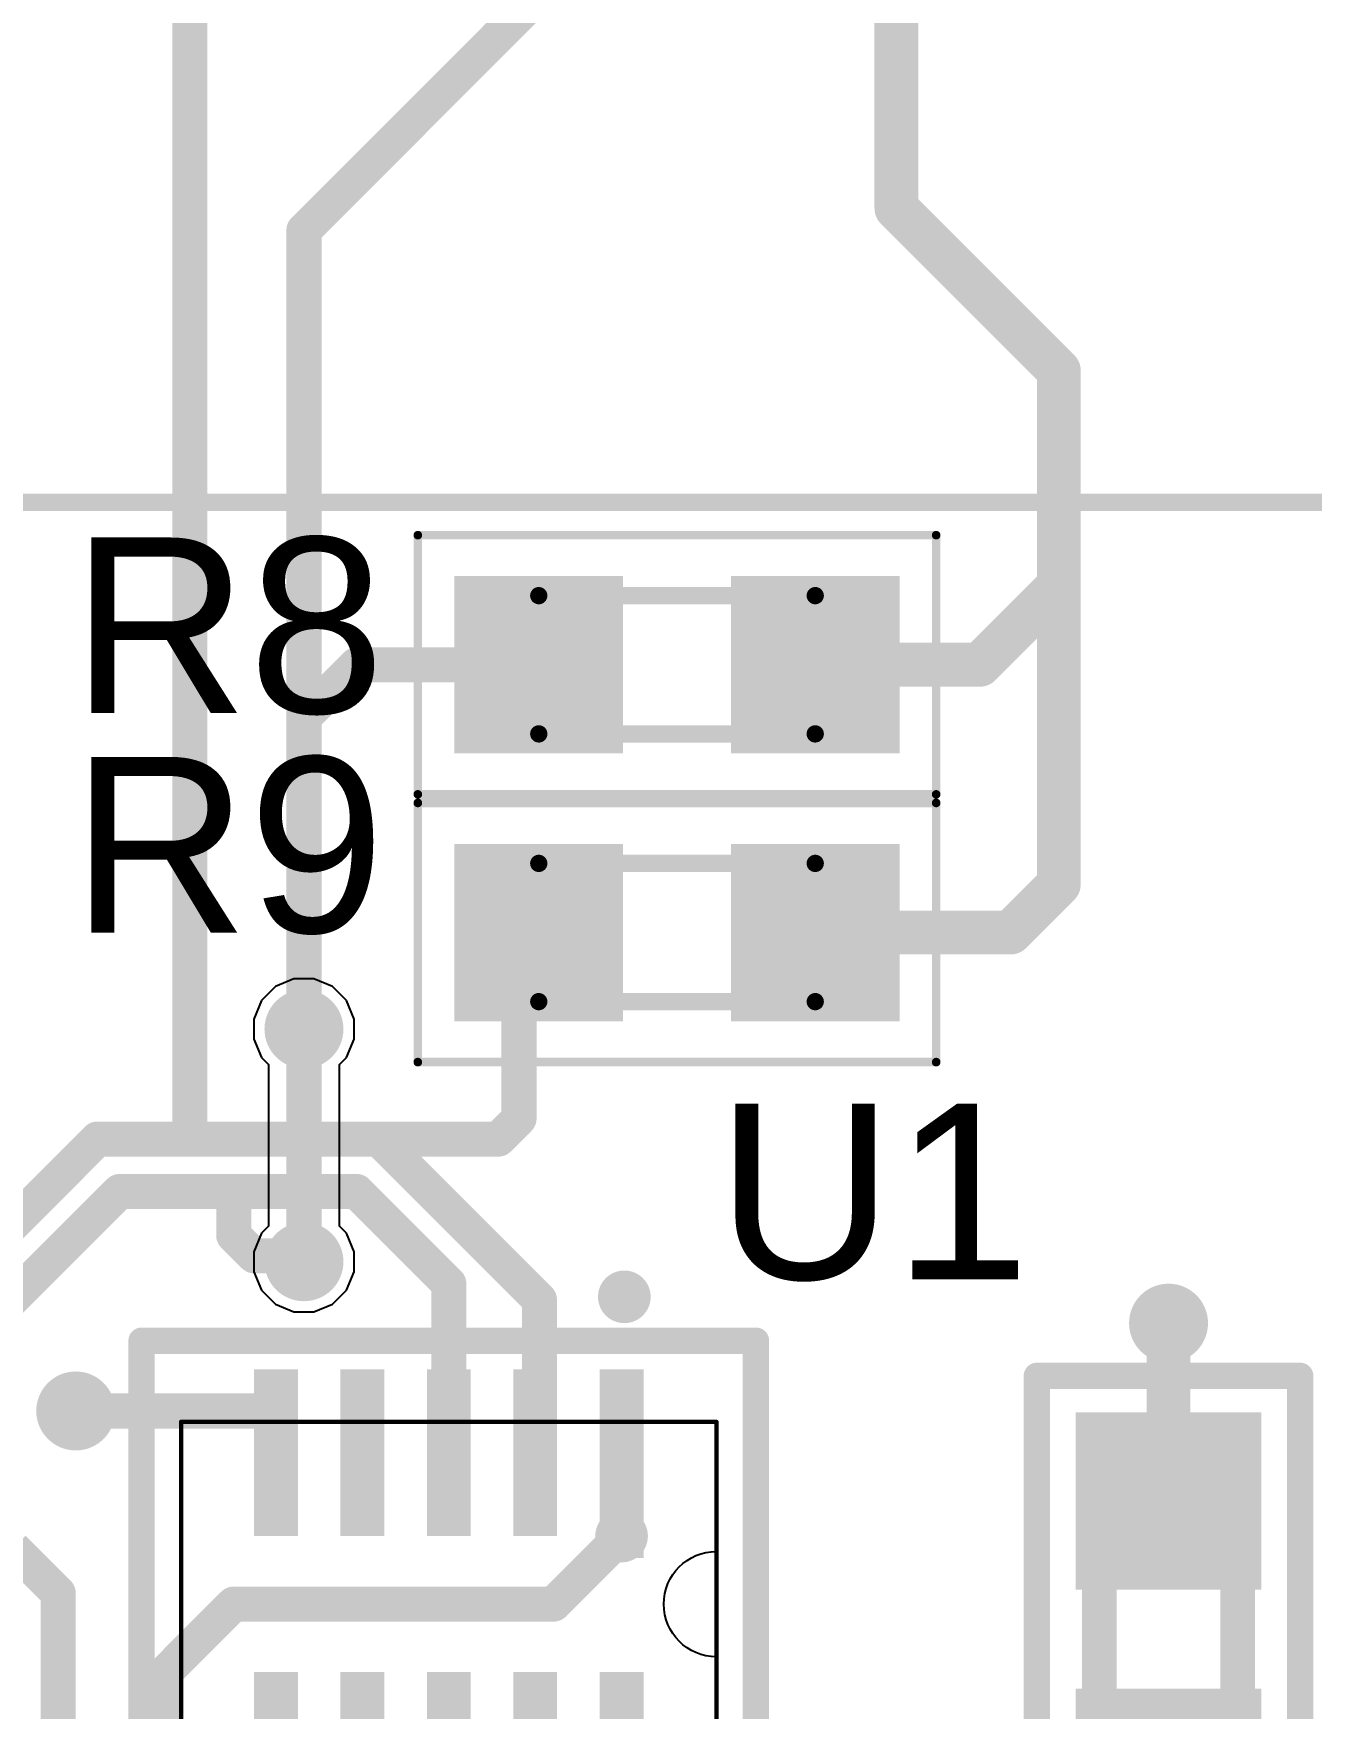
# Model space of a CAD drawing. Header units: inches. Extents: x -0.1 to 45, y 0.5 to 34.4.
# Drawn here: x 15.88 to 23.28, y 8.67 to 18.36 of the extents above; entities that cross this region are included whole.
import ezdxf

# ---------------------------------------------------------------- set-up
doc = ezdxf.new("R2010")
doc.units = ezdxf.units.IN
doc.styles.add('Arial', font='', dxfattribs={"height": 0.2})
doc.styles.get('Arial').set_extended_font_data('Arial')

# ---------------------------------------------------------------- blocks, each defined once
blk = doc.blocks.new('DFN10_2X3_STM_43')
for color, points in [(8, [(-1.3589, 1.127), (-0.2667, 1.127), (-0.2667, 0.873), (-1.3589, 0.873)]), (216, [(-1.3589, 1.127), (-0.2667, 1.127), (-0.2667, 0.873), (-1.3589, 0.873)]), (1, [(-1.3589, 1.127), (-0.2667, 1.127), (-0.2667, 0.873), (-1.3589, 0.873)]), (8, [(0.3937, 1.127), (1.3589, 1.127), (1.3589, 0.873), (0.3937, 0.873)]), (216, [(0.3937, 1.127), (1.3589, 1.127), (1.3589, 0.873), (0.3937, 0.873)]), (1, [(0.3937, 1.127), (1.3589, 1.127), (1.3589, 0.873), (0.3937, 0.873)]), (8, [(-1.3589, 0.627), (-0.3937, 0.627), (-0.3937, 0.373), (-1.3589, 0.373)]), (216, [(-1.3589, 0.627), (-0.3937, 0.627), (-0.3937, 0.373), (-1.3589, 0.373)]), (1, [(-1.3589, 0.627), (-0.3937, 0.627), (-0.3937, 0.373), (-1.3589, 0.373)]), (8, [(0.3937, 0.627), (1.3589, 0.627), (1.3589, 0.373), (0.3937, 0.373)]), (216, [(0.3937, 0.627), (1.3589, 0.627), (1.3589, 0.373), (0.3937, 0.373)]), (1, [(0.3937, 0.627), (1.3589, 0.627), (1.3589, 0.373), (0.3937, 0.373)]), (8, [(-1.3589, 0.127), (-0.3937, 0.127), (-0.3937, -0.127), (-1.3589, -0.127)]), (216, [(-1.3589, 0.127), (-0.3937, 0.127), (-0.3937, -0.127), (-1.3589, -0.127)]), (1, [(-1.3589, 0.127), (-0.3937, 0.127), (-0.3937, -0.127), (-1.3589, -0.127)]), (8, [(0.3937, 0.127), (1.3589, 0.127), (1.3589, -0.127), (0.3937, -0.127)]), (216, [(0.3937, 0.127), (1.3589, 0.127), (1.3589, -0.127), (0.3937, -0.127)]), (1, [(0.3937, 0.127), (1.3589, 0.127), (1.3589, -0.127), (0.3937, -0.127)]), (8, [(-1.3589, -0.373), (-0.3937, -0.373), (-0.3937, -0.627), (-1.3589, -0.627)]), (216, [(-1.3589, -0.373), (-0.3937, -0.373), (-0.3937, -0.627), (-1.3589, -0.627)]), (1, [(-1.3589, -0.373), (-0.3937, -0.373), (-0.3937, -0.627), (-1.3589, -0.627)]), (8, [(0.3937, -0.373), (1.3589, -0.373), (1.3589, -0.627), (0.3937, -0.627)]), (216, [(0.3937, -0.373), (1.3589, -0.373), (1.3589, -0.627), (0.3937, -0.627)]), (1, [(0.3937, -0.373), (1.3589, -0.373), (1.3589, -0.627), (0.3937, -0.627)]), (8, [(-1.3589, -0.873), (-0.3937, -0.873), (-0.3937, -1.127), (-1.3589, -1.127)]), (216, [(-1.3589, -0.873), (-0.3937, -0.873), (-0.3937, -1.127), (-1.3589, -1.127)]), (1, [(-1.3589, -0.873), (-0.3937, -0.873), (-0.3937, -1.127), (-1.3589, -1.127)]), (8, [(0.3937, -0.873), (1.3589, -0.873), (1.3589, -1.127), (0.3937, -1.127)]), (216, [(0.3937, -0.873), (1.3589, -0.873), (1.3589, -1.127), (0.3937, -1.127)]), (1, [(0.3937, -0.873), (1.3589, -0.873), (1.3589, -1.127), (0.3937, -1.127)])]:
    blk.add_hatch(color=color).paths.add_polyline_path(points)
for points, format in [([(-1.524, -1.778, 0.1524, 0.1524, 0), (-1.524, 1.778, 0.1524, 0.1524, 0)], "xyseb"), ([(1.651, 1.778, 0.1524, 0.1524, 0), (-1.524, 1.778, 0.1524, 0.1524, 0)], "xyseb"), ([(1.651, -1.778, 0.1524, 0.1524, 0), (1.651, 1.778, 0.1524, 0.1524, 0)], "xyseb"), ([(1.0541, 1.5494, 0.0254, 0.0254, 0), (-1.0541, 1.5494, 0.0254, 0.0254, 0)], "xyseb"), ([(-1.0541, -1.5494, 0.0254, 0.0254, 0), (-1.0541, 1.5494, 0.0254, 0.0254, 0)], "xyseb"), ([(1.0541, -1.5494, 0.0254, 0.0254, 0), (1.0541, 1.5494, 0.0254, 0.0254, 0)], "xyseb"), ([(0.3048, 1.5494, -1), (-0.3048, 1.5494)], "xyb"), ([(1.0541, -1.5494, 0.0254, 0.0254, 0), (-1.0541, -1.5494, 0.0254, 0.0254, 0)], "xyseb"), ([(1.651, -1.778, 0.1524, 0.1524, 0), (-1.524, -1.778, 0.1524, 0.1524, 0)], "xyseb")]:
    blk.add_lwpolyline(points, format=format)
for points, format in [([(-1.5621, 1.778, 0.0762, 0.0762, 1), (-1.4859, 1.778, 0.0762, 0.0762, 1)], "xyseb"), ([(-1.5621, 1.778, 0.0762, 0.0762, 1), (-1.4859, 1.778, 0.0762, 0.0762, 1)], "xyseb"), ([(1.6129, 1.778, 0.0762, 0.0762, 1), (1.6891, 1.778, 0.0762, 0.0762, 1)], "xyseb"), ([(1.6129, 1.778, 0.0762, 0.0762, 1), (1.6891, 1.778, 0.0762, 0.0762, 1)], "xyseb"), ([(-1.0604, 1.5494, 0.0127, 0.0127, 1), (-1.0477, 1.5494, 0.0127, 0.0127, 1)], "xyseb"), ([(-1.0604, 1.5494, 0.0127, 0.0127, 1), (-1.0477, 1.5494, 0.0127, 0.0127, 1)], "xyseb"), ([(1.0477, 1.5494, 0.0127, 0.0127, 1), (1.0604, 1.5494, 0.0127, 0.0127, 1)], "xyseb"), ([(1.0477, 1.5494, 0.0127, 0.0127, 1), (1.0604, 1.5494, 0.0127, 0.0127, 1)], "xyseb"), ([(-0.3048, 1.5494, 1), (-0.3048, 1.5494, 1)], "xyb"), ([(0.3048, 1.5494, 1), (0.3048, 1.5494, 1)], "xyb"), ([(-1.7018, 1.016, 0.1524, 0.1524, 1), (-1.8542, 1.016, 0.1524, 0.1524, 1)], "xyseb"), ([(-1.8923, 1.016, 0.0762, 0.0762, 1), (-1.8161, 1.016, 0.0762, 0.0762, 1)], "xyseb"), ([(-1.7399, 1.016, 0.0762, 0.0762, 1), (-1.6637, 1.016, 0.0762, 0.0762, 1)], "xyseb"), ([(-0.3175, 1, 0.1524, 0.1524, 1), (-0.4699, 1, 0.1524, 0.1524, 1)], "xyseb"), ([(-0.508, 1, 0.0762, 0.0762, 1), (-0.4318, 1, 0.0762, 0.0762, 1)], "xyseb"), ([(-0.3556, 1, 0.0762, 0.0762, 1), (-0.2794, 1, 0.0762, 0.0762, 1)], "xyseb"), ([(-1.0604, -1.5494, 0.0127, 0.0127, 1), (-1.0477, -1.5494, 0.0127, 0.0127, 1)], "xyseb"), ([(-1.0604, -1.5494, 0.0127, 0.0127, 1), (-1.0477, -1.5494, 0.0127, 0.0127, 1)], "xyseb"), ([(1.0477, -1.5494, 0.0127, 0.0127, 1), (1.0604, -1.5494, 0.0127, 0.0127, 1)], "xyseb"), ([(1.0477, -1.5494, 0.0127, 0.0127, 1), (1.0604, -1.5494, 0.0127, 0.0127, 1)], "xyseb"), ([(-1.5621, -1.778, 0.0762, 0.0762, 1), (-1.4859, -1.778, 0.0762, 0.0762, 1)], "xyseb"), ([(-1.5621, -1.778, 0.0762, 0.0762, 1), (-1.4859, -1.778, 0.0762, 0.0762, 1)], "xyseb"), ([(1.6129, -1.778, 0.0762, 0.0762, 1), (1.6891, -1.778, 0.0762, 0.0762, 1)], "xyseb"), ([(1.6129, -1.778, 0.0762, 0.0762, 1), (1.6891, -1.778, 0.0762, 0.0762, 1)], "xyseb")]:
    blk.add_lwpolyline(points, format=format, close=True)
at = {"style": 'Arial'}
blk.add_text('U1', height=1.016, rotation=90, dxfattribs=at).set_placement((-1.8796, 1.5494))
blk = doc.blocks.new('RESC1608X55N_49')
for color, points in [(216, [(-1.288, -0.513), (-1.288, 0.513), (-0.312, 0.513), (-0.312, -0.513)]), (216, [(0.312, -0.513), (0.312, 0.513), (1.288, 0.513), (1.288, -0.513)]), (8, [(-1.25, -0.475), (-1.25, 0.475), (-0.35, 0.475), (-0.35, -0.475)]), (1, [(-1.25, -0.475), (-1.25, 0.475), (-0.35, 0.475), (-0.35, -0.475)]), (8, [(0.35, -0.475), (0.35, 0.475), (1.25, 0.475), (1.25, -0.475)]), (1, [(0.35, -0.475), (0.35, 0.475), (1.25, 0.475), (1.25, -0.475)])]:
    blk.add_hatch(color=color).paths.add_polyline_path(points)
for points in [[(-1.5, 0.75, 0.05, 0.05, 0), (1.5, 0.75, 0.05, 0.05, 0)], [(-1.5, 0.75, 0.05, 0.05, 0), (-1.5, -0.75, 0.05, 0.05, 0)], [(1.5, -0.75, 0.05, 0.05, 0), (1.5, 0.75, 0.05, 0.05, 0)], [(-0.8, 0.4, 0.1, 0.1, 0), (-0.8, -0.4, 0.1, 0.1, 0)], [(-0.8, 0.4, 0.1, 0.1, 0), (0.8, 0.4, 0.1, 0.1, 0)], [(0.8, 0.4, 0.1, 0.1, 0), (0.8, -0.4, 0.1, 0.1, 0)], [(-0.8, -0.4, 0.1, 0.1, 0), (0.8, -0.4, 0.1, 0.1, 0)], [(-1.5, -0.75, 0.05, 0.05, 0), (1.5, -0.75, 0.05, 0.05, 0)]]:
    blk.add_lwpolyline(points, format="xyseb")
for points in [[(-1.5125, 0.75, 0.025, 0.025, 1), (-1.4875, 0.75, 0.025, 0.025, 1)], [(-1.5125, 0.75, 0.025, 0.025, 1), (-1.4875, 0.75, 0.025, 0.025, 1)], [(1.4875, 0.75, 0.025, 0.025, 1), (1.5125, 0.75, 0.025, 0.025, 1)], [(1.4875, 0.75, 0.025, 0.025, 1), (1.5125, 0.75, 0.025, 0.025, 1)], [(-0.825, 0.4, 0.05, 0.05, 1), (-0.775, 0.4, 0.05, 0.05, 1)], [(-0.825, 0.4, 0.05, 0.05, 1), (-0.775, 0.4, 0.05, 0.05, 1)], [(0.775, 0.4, 0.05, 0.05, 1), (0.825, 0.4, 0.05, 0.05, 1)], [(0.775, 0.4, 0.05, 0.05, 1), (0.825, 0.4, 0.05, 0.05, 1)], [(-0.825, -0.4, 0.05, 0.05, 1), (-0.775, -0.4, 0.05, 0.05, 1)], [(-0.825, -0.4, 0.05, 0.05, 1), (-0.775, -0.4, 0.05, 0.05, 1)], [(0.775, -0.4, 0.05, 0.05, 1), (0.825, -0.4, 0.05, 0.05, 1)], [(0.775, -0.4, 0.05, 0.05, 1), (0.825, -0.4, 0.05, 0.05, 1)], [(-1.5125, -0.75, 0.025, 0.025, 1), (-1.4875, -0.75, 0.025, 0.025, 1)], [(-1.5125, -0.75, 0.025, 0.025, 1), (-1.4875, -0.75, 0.025, 0.025, 1)], [(1.4875, -0.75, 0.025, 0.025, 1), (1.5125, -0.75, 0.025, 0.025, 1)], [(1.4875, -0.75, 0.025, 0.025, 1), (1.5125, -0.75, 0.025, 0.025, 1)]]:
    blk.add_lwpolyline(points, format="xyseb", close=True)
at = {"style": 'Arial'}
blk.add_text('R9', height=1.016, rotation=360, dxfattribs=at).set_placement((-3.5052, 0))
blk = doc.blocks.new('RESC1608X55N_50')
for color, points in [(216, [(-1.288, -0.513), (-1.288, 0.513), (-0.312, 0.513), (-0.312, -0.513)]), (216, [(0.312, -0.513), (0.312, 0.513), (1.288, 0.513), (1.288, -0.513)]), (8, [(-1.25, -0.475), (-1.25, 0.475), (-0.35, 0.475), (-0.35, -0.475)]), (1, [(-1.25, -0.475), (-1.25, 0.475), (-0.35, 0.475), (-0.35, -0.475)]), (8, [(0.35, -0.475), (0.35, 0.475), (1.25, 0.475), (1.25, -0.475)]), (1, [(0.35, -0.475), (0.35, 0.475), (1.25, 0.475), (1.25, -0.475)])]:
    blk.add_hatch(color=color).paths.add_polyline_path(points)
for points in [[(-1.5, 0.75, 0.05, 0.05, 0), (1.5, 0.75, 0.05, 0.05, 0)], [(-1.5, -0.75, 0.05, 0.05, 0), (-1.5, 0.75, 0.05, 0.05, 0)], [(1.5, -0.75, 0.05, 0.05, 0), (1.5, 0.75, 0.05, 0.05, 0)], [(-0.8, -0.4, 0.1, 0.1, 0), (-0.8, 0.4, 0.1, 0.1, 0)], [(-0.8, 0.4, 0.1, 0.1, 0), (0.8, 0.4, 0.1, 0.1, 0)], [(0.8, -0.4, 0.1, 0.1, 0), (0.8, 0.4, 0.1, 0.1, 0)], [(-0.8, -0.4, 0.1, 0.1, 0), (0.8, -0.4, 0.1, 0.1, 0)], [(-1.5, -0.75, 0.05, 0.05, 0), (1.5, -0.75, 0.05, 0.05, 0)]]:
    blk.add_lwpolyline(points, format="xyseb")
for points in [[(-1.5125, 0.75, 0.025, 0.025, 1), (-1.4875, 0.75, 0.025, 0.025, 1)], [(-1.5125, 0.75, 0.025, 0.025, 1), (-1.4875, 0.75, 0.025, 0.025, 1)], [(1.4875, 0.75, 0.025, 0.025, 1), (1.5125, 0.75, 0.025, 0.025, 1)], [(1.4875, 0.75, 0.025, 0.025, 1), (1.5125, 0.75, 0.025, 0.025, 1)], [(-0.825, 0.4, 0.05, 0.05, 1), (-0.775, 0.4, 0.05, 0.05, 1)], [(-0.825, 0.4, 0.05, 0.05, 1), (-0.775, 0.4, 0.05, 0.05, 1)], [(0.775, 0.4, 0.05, 0.05, 1), (0.825, 0.4, 0.05, 0.05, 1)], [(0.775, 0.4, 0.05, 0.05, 1), (0.825, 0.4, 0.05, 0.05, 1)], [(-0.825, -0.4, 0.05, 0.05, 1), (-0.775, -0.4, 0.05, 0.05, 1)], [(-0.825, -0.4, 0.05, 0.05, 1), (-0.775, -0.4, 0.05, 0.05, 1)], [(0.775, -0.4, 0.05, 0.05, 1), (0.825, -0.4, 0.05, 0.05, 1)], [(0.775, -0.4, 0.05, 0.05, 1), (0.825, -0.4, 0.05, 0.05, 1)], [(-1.5125, -0.75, 0.025, 0.025, 1), (-1.4875, -0.75, 0.025, 0.025, 1)], [(-1.5125, -0.75, 0.025, 0.025, 1), (-1.4875, -0.75, 0.025, 0.025, 1)], [(1.4875, -0.75, 0.025, 0.025, 1), (1.5125, -0.75, 0.025, 0.025, 1)], [(1.4875, -0.75, 0.025, 0.025, 1), (1.5125, -0.75, 0.025, 0.025, 1)]]:
    blk.add_lwpolyline(points, format="xyseb", close=True)
at = {"style": 'Arial'}
blk.add_text('R8', height=1.016, rotation=360, dxfattribs=at).set_placement((-3.5052, -0.2794))
blk = doc.blocks.new('B4BXHALFSN_63')
h = blk.add_hatch(color=216)
edge = h.paths.add_edge_path()
edge.add_arc((0, 0), 0.788, 0, 360)
h = blk.add_hatch(color=6)
edge = h.paths.add_edge_path()
edge.add_arc((0, 0), 0.788, 0, 360)
h = blk.add_hatch(color=216)
edge = h.paths.add_edge_path()
edge.add_arc((2.5, 0), 0.788, 0, 360)
h = blk.add_hatch(color=6)
edge = h.paths.add_edge_path()
edge.add_arc((2.5, 0), 0.788, 0, 360)
h = blk.add_hatch(color=216)
edge = h.paths.add_edge_path()
edge.add_arc((5, 0), 0.788, 0, 360)
h = blk.add_hatch(color=6)
edge = h.paths.add_edge_path()
edge.add_arc((5, 0), 0.788, 0, 360)
h = blk.add_hatch(color=216)
edge = h.paths.add_edge_path()
edge.add_arc((7.5, 0), 0.788, 0, 360)
h = blk.add_hatch(color=6)
edge = h.paths.add_edge_path()
edge.add_arc((7.5, 0), 0.788, 0, 360)
h = blk.add_hatch(color=9)
edge = h.paths.add_edge_path()
edge.add_arc((0, 0), 0.75, 0, 360)
h = blk.add_hatch(color=1)
edge = h.paths.add_edge_path()
edge.add_arc((0, 0), 0.75, 0, 360)
h = blk.add_hatch(color=5)
edge = h.paths.add_edge_path()
edge.add_arc((0, 0), 0.75, 0, 360)
h = blk.add_hatch(color=9)
edge = h.paths.add_edge_path()
edge.add_arc((2.5, 0), 0.75, 0, 360)
h = blk.add_hatch(color=1)
edge = h.paths.add_edge_path()
edge.add_arc((2.5, 0), 0.75, 0, 360)
h = blk.add_hatch(color=5)
edge = h.paths.add_edge_path()
edge.add_arc((2.5, 0), 0.75, 0, 360)
h = blk.add_hatch(color=9)
edge = h.paths.add_edge_path()
edge.add_arc((5, 0), 0.75, 0, 360)
h = blk.add_hatch(color=1)
edge = h.paths.add_edge_path()
edge.add_arc((5, 0), 0.75, 0, 360)
h = blk.add_hatch(color=5)
edge = h.paths.add_edge_path()
edge.add_arc((5, 0), 0.75, 0, 360)
h = blk.add_hatch(color=9)
edge = h.paths.add_edge_path()
edge.add_arc((7.5, 0), 0.75, 0, 360)
h = blk.add_hatch(color=1)
edge = h.paths.add_edge_path()
edge.add_arc((7.5, 0), 0.75, 0, 360)
h = blk.add_hatch(color=5)
edge = h.paths.add_edge_path()
edge.add_arc((7.5, 0), 0.75, 0, 360)
h = blk.add_hatch(color=156)
edge = h.paths.add_edge_path()
edge.add_arc((0, 0), 0.5, 0, 360)
h = blk.add_hatch(color=156)
edge = h.paths.add_edge_path()
edge.add_arc((2.5, 0), 0.5, 0, 360)
h = blk.add_hatch(color=156)
edge = h.paths.add_edge_path()
edge.add_arc((5, 0), 0.5, 0, 360)
h = blk.add_hatch(color=156)
edge = h.paths.add_edge_path()
edge.add_arc((7.5, 0), 0.5, 0, 360)
for points in [[(10.287, 3.683, 0.1, 0.1, 0), (-2.667, 3.683, 0.1, 0.1, 0)], [(-2.667, 3.683, 0.1, 0.1, 0), (-2.667, -2.667, 0.1, 0.1, 0)], [(10.287, 3.683, 0.1, 0.1, 0), (10.287, -2.667, 0.1, 0.1, 0)], [(10.287, -2.667, 0.1, 0.1, 0), (-2.667, -2.667, 0.1, 0.1, 0)]]:
    blk.add_lwpolyline(points, format="xyseb")
for points in [[(-2.692, 3.683, 0.05, 0.05, 1), (-2.642, 3.683, 0.05, 0.05, 1)], [(-2.692, 3.683, 0.05, 0.05, 1), (-2.642, 3.683, 0.05, 0.05, 1)], [(10.262, 3.683, 0.05, 0.05, 1), (10.312, 3.683, 0.05, 0.05, 1)], [(10.262, 3.683, 0.05, 0.05, 1), (10.312, 3.683, 0.05, 0.05, 1)], [(-3.175, 0, 0.508, 0.508, 1), (-3.429, 0, 0.508, 0.508, 1)], [(-3.556, 0, 0.254, 0.254, 1), (-3.302, 0, 0.254, 0.254, 1)], [(-3.302, 0, 0.254, 0.254, 1), (-3.048, 0, 0.254, 0.254, 1)], [(-2.692, -2.667, 0.05, 0.05, 1), (-2.642, -2.667, 0.05, 0.05, 1)], [(-2.692, -2.667, 0.05, 0.05, 1), (-2.642, -2.667, 0.05, 0.05, 1)], [(10.262, -2.667, 0.05, 0.05, 1), (10.312, -2.667, 0.05, 0.05, 1)], [(10.262, -2.667, 0.05, 0.05, 1), (10.312, -2.667, 0.05, 0.05, 1)]]:
    blk.add_lwpolyline(points, format="xyseb", close=True)
blk = doc.blocks.new('C0603_70')
for color, points in [(216, [(-1.313, -0.538), (-1.313, 0.538), (-0.287, 0.538), (-0.287, -0.538)]), (8, [(-1.275, -0.5), (-1.275, 0.5), (-0.325, 0.5), (-0.325, -0.5)]), (1, [(-1.275, -0.5), (-1.275, 0.5), (-0.325, 0.5), (-0.325, -0.5)]), (216, [(0.287, -0.538), (0.287, 0.538), (1.313, 0.538), (1.313, -0.538)]), (8, [(0.325, -0.5), (0.325, 0.5), (1.275, 0.5), (1.275, -0.5)]), (1, [(0.325, -0.5), (0.325, 0.5), (1.275, 0.5), (1.275, -0.5)])]:
    blk.add_hatch(color=color).paths.add_polyline_path(points)
for points in [[(1.524, 0.762, 0.1524, 0.1524, 0), (-1.524, 0.762, 0.1524, 0.1524, 0)], [(-1.524, -0.762, 0.1524, 0.1524, 0), (-1.524, 0.762, 0.1524, 0.1524, 0)], [(1.524, -0.762, 0.1524, 0.1524, 0), (1.524, 0.762, 0.1524, 0.1524, 0)], [(-0.8, -0.4, 0.2, 0.2, 0), (-0.8, 0.4, 0.2, 0.2, 0)], [(0.8, 0.4, 0.2, 0.2, 0), (-0.8, 0.4, 0.2, 0.2, 0)], [(0.8, -0.4, 0.2, 0.2, 0), (0.8, 0.4, 0.2, 0.2, 0)], [(0.8, -0.4, 0.2, 0.2, 0), (-0.8, -0.4, 0.2, 0.2, 0)], [(1.524, -0.762, 0.1524, 0.1524, 0), (-1.524, -0.762, 0.1524, 0.1524, 0)]]:
    blk.add_lwpolyline(points, format="xyseb")
for points in [[(-1.5621, 0.762, 0.0762, 0.0762, 1), (-1.4859, 0.762, 0.0762, 0.0762, 1)], [(-1.5621, 0.762, 0.0762, 0.0762, 1), (-1.4859, 0.762, 0.0762, 0.0762, 1)], [(1.4859, 0.762, 0.0762, 0.0762, 1), (1.5621, 0.762, 0.0762, 0.0762, 1)], [(1.4859, 0.762, 0.0762, 0.0762, 1), (1.5621, 0.762, 0.0762, 0.0762, 1)], [(-0.85, 0.4, 0.1, 0.1, 1), (-0.75, 0.4, 0.1, 0.1, 1)], [(-0.85, 0.4, 0.1, 0.1, 1), (-0.75, 0.4, 0.1, 0.1, 1)], [(0.75, 0.4, 0.1, 0.1, 1), (0.85, 0.4, 0.1, 0.1, 1)], [(0.75, 0.4, 0.1, 0.1, 1), (0.85, 0.4, 0.1, 0.1, 1)], [(-0.85, -0.4, 0.1, 0.1, 1), (-0.75, -0.4, 0.1, 0.1, 1)], [(-0.85, -0.4, 0.1, 0.1, 1), (-0.75, -0.4, 0.1, 0.1, 1)], [(0.75, -0.4, 0.1, 0.1, 1), (0.85, -0.4, 0.1, 0.1, 1)], [(0.75, -0.4, 0.1, 0.1, 1), (0.85, -0.4, 0.1, 0.1, 1)], [(-1.5621, -0.762, 0.0762, 0.0762, 1), (-1.4859, -0.762, 0.0762, 0.0762, 1)], [(-1.5621, -0.762, 0.0762, 0.0762, 1), (-1.4859, -0.762, 0.0762, 0.0762, 1)], [(1.4859, -0.762, 0.0762, 0.0762, 1), (1.5621, -0.762, 0.0762, 0.0762, 1)], [(1.4859, -0.762, 0.0762, 0.0762, 1), (1.5621, -0.762, 0.0762, 0.0762, 1)]]:
    blk.add_lwpolyline(points, format="xyseb", close=True)
at = {"style": 'Arial'}
blk.add_text('C9', height=1.016, rotation=-180, dxfattribs=at).set_placement((0.1778, 2.032))

msp = doc.modelspace()

# ---------------------------------------------------------------- hatches: boundary and pattern name
h = msp.add_hatch(color=216)
edge = h.paths.add_edge_path()
edge.add_arc((17.4498, 12.5984), 0.2285, 0, 360)
h = msp.add_hatch(color=6)
edge = h.paths.add_edge_path()
edge.add_arc((17.4498, 12.5984), 0.2285, 0, 360)
h = msp.add_hatch(color=1)
edge = h.paths.add_edge_path()
edge.add_arc((17.4498, 12.5984), 0.1905, 0, 360)
h = msp.add_hatch(color=5)
edge = h.paths.add_edge_path()
edge.add_arc((17.4498, 12.5984), 0.1905, 0, 360)
h = msp.add_hatch(color=16)
edge = h.paths.add_edge_path()
edge.add_arc((17.4498, 12.5984), 0.127, 0, 360)
h = msp.add_hatch(color=216)
edge = h.paths.add_edge_path()
edge.add_arc((17.4498, 11.2522), 0.2285, 0, 360)
h = msp.add_hatch(color=6)
edge = h.paths.add_edge_path()
edge.add_arc((17.4498, 11.2522), 0.2285, 0, 360)
h = msp.add_hatch(color=1)
edge = h.paths.add_edge_path()
edge.add_arc((17.4498, 11.2522), 0.1905, 0, 360)
h = msp.add_hatch(color=5)
edge = h.paths.add_edge_path()
edge.add_arc((17.4498, 11.2522), 0.1905, 0, 360)
h = msp.add_hatch(color=16)
edge = h.paths.add_edge_path()
edge.add_arc((17.4498, 11.2522), 0.127, 0, 360)
h = msp.add_hatch(color=216)
edge = h.paths.add_edge_path()
edge.add_arc((22.4536, 10.8966), 0.2285, 0, 360)
h = msp.add_hatch(color=6)
edge = h.paths.add_edge_path()
edge.add_arc((22.4536, 10.8966), 0.2285, 0, 360)
h = msp.add_hatch(color=1)
edge = h.paths.add_edge_path()
edge.add_arc((22.4536, 10.8966), 0.1905, 0, 360)
h = msp.add_hatch(color=5)
edge = h.paths.add_edge_path()
edge.add_arc((22.4536, 10.8966), 0.1905, 0, 360)
h = msp.add_hatch(color=16)
edge = h.paths.add_edge_path()
edge.add_arc((22.4536, 10.8966), 0.127, 0, 360)
h = msp.add_hatch(color=216)
edge = h.paths.add_edge_path()
edge.add_arc((16.129, 10.3886), 0.2285, 0, 360)
h = msp.add_hatch(color=6)
edge = h.paths.add_edge_path()
edge.add_arc((16.129, 10.3886), 0.2285, 0, 360)
h = msp.add_hatch(color=1)
edge = h.paths.add_edge_path()
edge.add_arc((16.129, 10.3886), 0.1905, 0, 360)
h = msp.add_hatch(color=5)
edge = h.paths.add_edge_path()
edge.add_arc((16.129, 10.3886), 0.1905, 0, 360)
h = msp.add_hatch(color=16)
edge = h.paths.add_edge_path()
edge.add_arc((16.129, 10.3886), 0.127, 0, 360)

# ---------------------------------------------------------------- linework, layer by layer
for p, q in [((17.2852, 12.8447), (17.2035, 12.763)), ((17.392, 12.8889), (17.2852, 12.8447)), ((17.5076, 12.8889), (17.392, 12.8889)), ((17.6144, 12.8447), (17.5076, 12.8889)), ((17.6961, 12.763), (17.6144, 12.8447)), ((17.2035, 12.763), (17.1593, 12.6562)), ((17.7403, 12.6562), (17.6961, 12.763)), ((17.1593, 12.6562), (17.1593, 12.5406)), ((17.7403, 12.5406), (17.7403, 12.6562)), ((17.1593, 12.5406), (17.2035, 12.4338)), ((17.6961, 12.4338), (17.7403, 12.5406)), ((17.2035, 12.4338), (17.2443, 12.3931)), ((17.6553, 12.3931), (17.6961, 12.4338)), ((17.2443, 12.3931), (17.2443, 11.4575)), ((17.6553, 11.4575), (17.6553, 12.3931)), ((17.2443, 11.4575), (17.2035, 11.4168)), ((17.6961, 11.4168), (17.6553, 11.4575)), ((17.2035, 11.4168), (17.1593, 11.31)), ((17.7403, 11.31), (17.6961, 11.4168)), ((17.1593, 11.31), (17.1593, 11.1944)), ((17.7403, 11.1944), (17.7403, 11.31)), ((17.1593, 11.1944), (17.2035, 11.0876)), ((17.6961, 11.0876), (17.7403, 11.1944)), ((17.2035, 11.0876), (17.2852, 11.0059)), ((17.6144, 11.0059), (17.6961, 11.0876)), ((17.2852, 11.0059), (17.392, 10.9617)), ((17.392, 10.9617), (17.5076, 10.9617)), ((17.5076, 10.9617), (17.6144, 11.0059))]:
    msp.add_line(p, q)
for points in [[(20.8788, 17.3482, 0.254, 0.254, 0), (20.8788, 22.2758, 0.254, 0.254, 0)], [(17.4498, 17.2212, 0.2032, 0.2032, 0), (19.558, 19.3294, 0.2032, 0.2032, 0)], [(16.7894, 11.9618, 0.2032, 0.2032, 0), (16.7894, 18.562, 0.2032, 0.2032, 0)], [(20.8788, 17.3482, 0.254, 0.254, 0), (21.8186, 16.4084, 0.254, 0.254, 0)], [(17.4498, 14.4018, 0.2032, 0.2032, 0), (17.4498, 17.2212, 0.2032, 0.2032, 0)], [(21.8186, 15.1638, 0.254, 0.254, 0), (21.8186, 16.4084, 0.254, 0.254, 0)], [(21.3614, 14.7066, 0.254, 0.254, 0), (21.8186, 15.1638, 0.254, 0.254, 0)], [(21.8186, 13.4366, 0.254, 0.254, 0), (21.8186, 15.1638, 0.254, 0.254, 0)], [(20.4088, 14.7066, 0.254, 0.254, 0), (21.3614, 14.7066, 0.254, 0.254, 0)], [(17.4498, 14.4018, 0.2032, 0.2032, 0), (17.7546, 14.7066, 0.2032, 0.2032, 0)], [(17.7546, 14.7066, 0.2032, 0.2032, 0), (18.8088, 14.7066, 0.2032, 0.2032, 0)], [(17.4498, 12.5984, 0.2032, 0.2032, 0), (17.4498, 14.4018, 0.2032, 0.2032, 0)], [(21.5392, 13.1572, 0.254, 0.254, 0), (21.8186, 13.4366, 0.254, 0.254, 0)], [(20.4088, 13.1572, 0.254, 0.254, 0), (21.5392, 13.1572, 0.254, 0.254, 0)], [(18.6944, 13.0428, 0.2032, 0.2032, 0), (18.8088, 13.1572, 0.2032, 0.2032, 0)], [(18.6944, 12.0808, 0.2032, 0.2032, 0), (18.6944, 13.0428, 0.2032, 0.2032, 0)], [(17.4498, 11.2522, 0.2032, 0.2032, 0), (17.4498, 12.5984, 0.2032, 0.2032, 0)], [(18.5754, 11.9618, 0.2032, 0.2032, 0), (18.6944, 12.0808, 0.2032, 0.2032, 0)], [(15.2861, 10.9935, 0.2032, 0.2032, 0), (16.2544, 11.9618, 0.2032, 0.2032, 0)], [(16.2544, 11.9618, 0.2032, 0.2032, 0), (16.7894, 11.9618, 0.2032, 0.2032, 0)], [(16.7894, 11.9618, 0.2032, 0.2032, 0), (17.8828, 11.9618, 0.2032, 0.2032, 0)], [(17.8828, 11.9618, 0.2032, 0.2032, 0), (18.5754, 11.9618, 0.2032, 0.2032, 0)], [(17.8828, 11.9618, 0.2032, 0.2032, 0), (18.8126, 11.0319, 0.2032, 0.2032, 0)], [(15.4287, 10.7043, 0.2032, 0.2032, 0), (16.383, 11.6586, 0.2032, 0.2032, 0)], [(16.383, 11.6586, 0.2032, 0.2032, 0), (17.0688, 11.6586, 0.2032, 0.2032, 0)], [(17.0434, 11.6332, 0.2032, 0.2032, 0), (17.0688, 11.6586, 0.2032, 0.2032, 0)], [(17.0434, 11.4053, 0.2032, 0.2032, 0), (17.0434, 11.6332, 0.2032, 0.2032, 0)], [(17.0688, 11.6586, 0.2032, 0.2032, 0), (17.7546, 11.6586, 0.2032, 0.2032, 0)], [(17.7546, 11.6586, 0.2032, 0.2032, 0), (18.288, 11.1252, 0.2032, 0.2032, 0)], [(17.0434, 11.4053, 0.2032, 0.2032, 0), (17.1624, 11.2862, 0.2032, 0.2032, 0)], [(17.1624, 11.2862, 0.2032, 0.2032, 0), (17.4158, 11.2862, 0.2032, 0.2032, 0)], [(17.4158, 11.2862, 0.2032, 0.2032, 0), (17.4498, 11.2522, 0.2032, 0.2032, 0)], [(18.288, 10.1473, 0.2032, 0.2032, 0), (18.288, 11.1252, 0.2032, 0.2032, 0)], [(18.8126, 10.172, 0.2032, 0.2032, 0), (18.8126, 11.0319, 0.2032, 0.2032, 0)], [(22.4536, 9.8678, 0.254, 0.254, 0), (22.4536, 10.8966, 0.254, 0.254, 0)], [(16.129, 10.3886, 0.2032, 0.2032, 0), (17.2626, 10.3886, 0.2032, 0.2032, 0)], [(17.2626, 10.3886, 0.2032, 0.2032, 0), (17.288, 10.3632, 0.2032, 0.2032, 0)], [(17.288, 10.1473, 0.2032, 0.2032, 0), (17.288, 10.3632, 0.2032, 0.2032, 0)], [(18.788, 10.1473, 0.2032, 0.2032, 0), (18.8126, 10.172, 0.2032, 0.2032, 0)], [(19.288, 9.6647, 0.2032, 0.2032, 0), (19.288, 10.0838, 0.2032, 0.2032, 0)], [(15.767, 9.5948, 0.2032, 0.2032, 0), (16.0274, 9.3344, 0.2032, 0.2032, 0)], [(18.8943, 9.271, 0.2032, 0.2032, 0), (19.288, 9.6647, 0.2032, 0.2032, 0)], [(16.0274, 3.0734, 0.2032, 0.2032, 0), (16.0274, 9.3344, 0.2032, 0.2032, 0)], [(16.637, 8.8646, 0.2032, 0.2032, 0), (17.0434, 9.271, 0.2032, 0.2032, 0)], [(17.0434, 9.271, 0.2032, 0.2032, 0), (18.8943, 9.271, 0.2032, 0.2032, 0)], [(16.637, 4.572, 0.2032, 0.2032, 0), (16.637, 8.8646, 0.2032, 0.2032, 0)]]:
    msp.add_lwpolyline(points, format="xyseb")
for points in [[(20.8153, 17.3482, 0.127, 0.127, 1), (20.9423, 17.3482, 0.127, 0.127, 1)], [(20.8153, 17.3482, 0.127, 0.127, 1), (20.9423, 17.3482, 0.127, 0.127, 1)], [(17.399, 17.2212, 0.1016, 0.1016, 1), (17.5006, 17.2212, 0.1016, 0.1016, 1)], [(17.399, 17.2212, 0.1016, 0.1016, 1), (17.5006, 17.2212, 0.1016, 0.1016, 1)], [(21.7551, 16.4084, 0.127, 0.127, 1), (21.8821, 16.4084, 0.127, 0.127, 1)], [(21.7551, 16.4084, 0.127, 0.127, 1), (21.8821, 16.4084, 0.127, 0.127, 1)], [(21.7551, 15.1638, 0.127, 0.127, 1), (21.8821, 15.1638, 0.127, 0.127, 1)], [(21.7551, 15.1638, 0.127, 0.127, 1), (21.8821, 15.1638, 0.127, 0.127, 1)], [(21.7551, 15.1638, 0.127, 0.127, 1), (21.8821, 15.1638, 0.127, 0.127, 1)], [(20.3453, 14.7066, 0.127, 0.127, 1), (20.4723, 14.7066, 0.127, 0.127, 1)], [(21.2979, 14.7066, 0.127, 0.127, 1), (21.4249, 14.7066, 0.127, 0.127, 1)], [(21.2979, 14.7066, 0.127, 0.127, 1), (21.4249, 14.7066, 0.127, 0.127, 1)], [(17.7038, 14.7066, 0.1016, 0.1016, 1), (17.8054, 14.7066, 0.1016, 0.1016, 1)], [(17.7038, 14.7066, 0.1016, 0.1016, 1), (17.8054, 14.7066, 0.1016, 0.1016, 1)], [(18.758, 14.7066, 0.1016, 0.1016, 1), (18.8596, 14.7066, 0.1016, 0.1016, 1)], [(17.399, 14.4018, 0.1016, 0.1016, 1), (17.5006, 14.4018, 0.1016, 0.1016, 1)], [(17.399, 14.4018, 0.1016, 0.1016, 1), (17.5006, 14.4018, 0.1016, 0.1016, 1)], [(17.399, 14.4018, 0.1016, 0.1016, 1), (17.5006, 14.4018, 0.1016, 0.1016, 1)], [(21.7551, 13.4366, 0.127, 0.127, 1), (21.8821, 13.4366, 0.127, 0.127, 1)], [(21.7551, 13.4366, 0.127, 0.127, 1), (21.8821, 13.4366, 0.127, 0.127, 1)], [(20.3453, 13.1572, 0.127, 0.127, 1), (20.4723, 13.1572, 0.127, 0.127, 1)], [(21.4757, 13.1572, 0.127, 0.127, 1), (21.6027, 13.1572, 0.127, 0.127, 1)], [(21.4757, 13.1572, 0.127, 0.127, 1), (21.6027, 13.1572, 0.127, 0.127, 1)], [(18.758, 13.1572, 0.1016, 0.1016, 1), (18.8596, 13.1572, 0.1016, 0.1016, 1)], [(18.6436, 13.0428, 0.1016, 0.1016, 1), (18.7452, 13.0428, 0.1016, 0.1016, 1)], [(18.6436, 13.0428, 0.1016, 0.1016, 1), (18.7452, 13.0428, 0.1016, 0.1016, 1)], [(17.399, 12.5984, 0.1016, 0.1016, 1), (17.5006, 12.5984, 0.1016, 0.1016, 1)], [(17.399, 12.5984, 0.1016, 0.1016, 1), (17.5006, 12.5984, 0.1016, 0.1016, 1)], [(18.6436, 12.0808, 0.1016, 0.1016, 1), (18.7452, 12.0808, 0.1016, 0.1016, 1)], [(18.6436, 12.0808, 0.1016, 0.1016, 1), (18.7452, 12.0808, 0.1016, 0.1016, 1)], [(16.2036, 11.9618, 0.1016, 0.1016, 1), (16.3052, 11.9618, 0.1016, 0.1016, 1)], [(16.2036, 11.9618, 0.1016, 0.1016, 1), (16.3052, 11.9618, 0.1016, 0.1016, 1)], [(16.7386, 11.9618, 0.1016, 0.1016, 1), (16.8402, 11.9618, 0.1016, 0.1016, 1)], [(16.7386, 11.9618, 0.1016, 0.1016, 1), (16.8402, 11.9618, 0.1016, 0.1016, 1)], [(16.7386, 11.9618, 0.1016, 0.1016, 1), (16.8402, 11.9618, 0.1016, 0.1016, 1)], [(17.832, 11.9618, 0.1016, 0.1016, 1), (17.9336, 11.9618, 0.1016, 0.1016, 1)], [(17.832, 11.9618, 0.1016, 0.1016, 1), (17.9336, 11.9618, 0.1016, 0.1016, 1)], [(17.832, 11.9618, 0.1016, 0.1016, 1), (17.9336, 11.9618, 0.1016, 0.1016, 1)], [(18.5246, 11.9618, 0.1016, 0.1016, 1), (18.6262, 11.9618, 0.1016, 0.1016, 1)], [(18.5246, 11.9618, 0.1016, 0.1016, 1), (18.6262, 11.9618, 0.1016, 0.1016, 1)], [(16.3322, 11.6586, 0.1016, 0.1016, 1), (16.4338, 11.6586, 0.1016, 0.1016, 1)], [(16.3322, 11.6586, 0.1016, 0.1016, 1), (16.4338, 11.6586, 0.1016, 0.1016, 1)], [(16.9926, 11.6332, 0.1016, 0.1016, 1), (17.0942, 11.6332, 0.1016, 0.1016, 1)], [(16.9926, 11.6332, 0.1016, 0.1016, 1), (17.0942, 11.6332, 0.1016, 0.1016, 1)], [(17.018, 11.6586, 0.1016, 0.1016, 1), (17.1196, 11.6586, 0.1016, 0.1016, 1)], [(17.018, 11.6586, 0.1016, 0.1016, 1), (17.1196, 11.6586, 0.1016, 0.1016, 1)], [(17.018, 11.6586, 0.1016, 0.1016, 1), (17.1196, 11.6586, 0.1016, 0.1016, 1)], [(17.7038, 11.6586, 0.1016, 0.1016, 1), (17.8054, 11.6586, 0.1016, 0.1016, 1)], [(17.7038, 11.6586, 0.1016, 0.1016, 1), (17.8054, 11.6586, 0.1016, 0.1016, 1)], [(16.9926, 11.4053, 0.1016, 0.1016, 1), (17.0942, 11.4053, 0.1016, 0.1016, 1)], [(16.9926, 11.4053, 0.1016, 0.1016, 1), (17.0942, 11.4053, 0.1016, 0.1016, 1)], [(17.1116, 11.2862, 0.1016, 0.1016, 1), (17.2132, 11.2862, 0.1016, 0.1016, 1)], [(17.1116, 11.2862, 0.1016, 0.1016, 1), (17.2132, 11.2862, 0.1016, 0.1016, 1)], [(17.365, 11.2862, 0.1016, 0.1016, 1), (17.4666, 11.2862, 0.1016, 0.1016, 1)], [(17.365, 11.2862, 0.1016, 0.1016, 1), (17.4666, 11.2862, 0.1016, 0.1016, 1)], [(17.399, 11.2522, 0.1016, 0.1016, 1), (17.5006, 11.2522, 0.1016, 0.1016, 1)], [(17.399, 11.2522, 0.1016, 0.1016, 1), (17.5006, 11.2522, 0.1016, 0.1016, 1)], [(18.2372, 11.1252, 0.1016, 0.1016, 1), (18.3388, 11.1252, 0.1016, 0.1016, 1)], [(18.2372, 11.1252, 0.1016, 0.1016, 1), (18.3388, 11.1252, 0.1016, 0.1016, 1)], [(18.7618, 11.0319, 0.1016, 0.1016, 1), (18.8634, 11.0319, 0.1016, 0.1016, 1)], [(18.7618, 11.0319, 0.1016, 0.1016, 1), (18.8634, 11.0319, 0.1016, 0.1016, 1)], [(22.3901, 10.8966, 0.127, 0.127, 1), (22.5171, 10.8966, 0.127, 0.127, 1)], [(16.0782, 10.3886, 0.1016, 0.1016, 1), (16.1798, 10.3886, 0.1016, 0.1016, 1)], [(17.2118, 10.3886, 0.1016, 0.1016, 1), (17.3134, 10.3886, 0.1016, 0.1016, 1)], [(17.2118, 10.3886, 0.1016, 0.1016, 1), (17.3134, 10.3886, 0.1016, 0.1016, 1)], [(17.2372, 10.3632, 0.1016, 0.1016, 1), (17.3388, 10.3632, 0.1016, 0.1016, 1)], [(17.2372, 10.3632, 0.1016, 0.1016, 1), (17.3388, 10.3632, 0.1016, 0.1016, 1)], [(17.2372, 10.1473, 0.1016, 0.1016, 1), (17.3388, 10.1473, 0.1016, 0.1016, 1)], [(18.2372, 10.1473, 0.1016, 0.1016, 1), (18.3388, 10.1473, 0.1016, 0.1016, 1)], [(18.7372, 10.1473, 0.1016, 0.1016, 1), (18.8388, 10.1473, 0.1016, 0.1016, 1)], [(18.7618, 10.172, 0.1016, 0.1016, 1), (18.8634, 10.172, 0.1016, 0.1016, 1)], [(18.7618, 10.172, 0.1016, 0.1016, 1), (18.8634, 10.172, 0.1016, 0.1016, 1)], [(19.2372, 10.0838, 0.1016, 0.1016, 1), (19.3388, 10.0838, 0.1016, 0.1016, 1)], [(22.3901, 9.8678, 0.127, 0.127, 1), (22.5171, 9.8678, 0.127, 0.127, 1)], [(19.2372, 9.6647, 0.1016, 0.1016, 1), (19.3388, 9.6647, 0.1016, 0.1016, 1)], [(19.2372, 9.6647, 0.1016, 0.1016, 1), (19.3388, 9.6647, 0.1016, 0.1016, 1)], [(15.9766, 9.3344, 0.1016, 0.1016, 1), (16.0782, 9.3344, 0.1016, 0.1016, 1)], [(15.9766, 9.3344, 0.1016, 0.1016, 1), (16.0782, 9.3344, 0.1016, 0.1016, 1)], [(16.9926, 9.271, 0.1016, 0.1016, 1), (17.0942, 9.271, 0.1016, 0.1016, 1)], [(16.9926, 9.271, 0.1016, 0.1016, 1), (17.0942, 9.271, 0.1016, 0.1016, 1)], [(18.8435, 9.271, 0.1016, 0.1016, 1), (18.9451, 9.271, 0.1016, 0.1016, 1)], [(18.8435, 9.271, 0.1016, 0.1016, 1), (18.9451, 9.271, 0.1016, 0.1016, 1)], [(16.5862, 8.8646, 0.1016, 0.1016, 1), (16.6878, 8.8646, 0.1016, 0.1016, 1)], [(16.5862, 8.8646, 0.1016, 0.1016, 1), (16.6878, 8.8646, 0.1016, 0.1016, 1)]]:
    msp.add_lwpolyline(points, format="xyseb", close=True)

# ---------------------------------------------------------------- block references
for name, p, rotation in [('B4BXHALFSN_63', (24.558, 19.3294), 180), ('DFN10_2X3_STM_43', (18.288, 9.271), 270), ('C0603_70', (22.4536, 9.0678), 270)]:
    msp.add_blockref(name, p, dxfattribs=dict(rotation=rotation))
for name, p in [('RESC1608X55N_50', (19.6088, 14.7066)), ('RESC1608X55N_49', (19.6088, 13.1572))]:
    msp.add_blockref(name, p)

doc.saveas('drawing.dxf')
